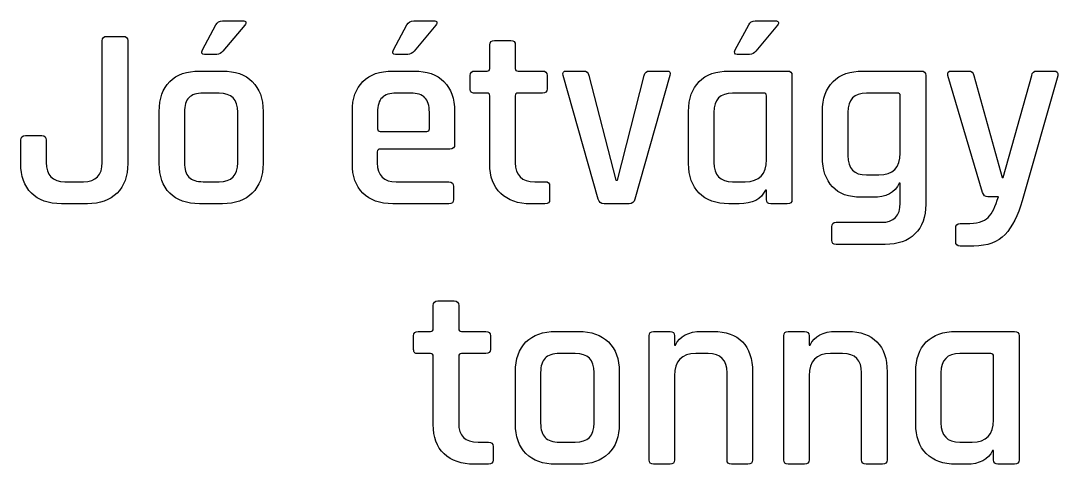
# Model space of a CAD drawing. Extents: x 23 to 195, y 64 to 143.
# Drawn here: x 22.58 to 40.86, y 89.16 to 96.97 of the extents above; entities that cross this region are included whole.
import ezdxf

# ---------------------------------------------------------------- set-up
doc = ezdxf.new("R2010")
doc.units = 0
doc.layers.add('Layer_1', color=7, linetype='CONTINUOUS')

msp = doc.modelspace()

# ---------------------------------------------------------------- linework, layer by layer
at = {"layer": 'Layer_1', "color": 7}
for points in [[(25.777038, 96.453967), (26.01093, 96.894234)], [(26.130169, 96.967611), (26.487886, 96.967611)], [(26.524575, 96.889648), (26.139341, 96.431036)], [(29.142962, 96.453967), (29.38144, 96.894234)], [(29.500678, 96.967611), (29.853809, 96.967611)], [(29.890498, 96.889648), (29.505265, 96.431036)], [(35.164773, 96.453967), (35.40325, 96.894234)], [(35.517903, 96.967611), (35.87562, 96.967611)], [(35.912309, 96.889648), (35.527075, 96.431036)], [(24.011421, 94.472696), (24.011421, 96.61441)], [(24.093971, 96.692374), (24.382896, 96.692374)], [(24.46086, 96.618996), (24.46086, 94.454352)], [(30.839999, 96.128283), (30.839999, 96.541033)], [(30.922549, 96.618996), (31.211474, 96.618996)], [(31.289438, 96.541033), (31.289438, 96.128283)], [(26.029275, 96.376003), (25.813727, 96.376003)], [(29.395198, 96.376003), (29.179651, 96.376003)], [(35.417009, 96.376003), (35.201462, 96.376003)], [(25.726591, 96.082492), (26.130169, 96.082492)], [(29.129203, 96.082492), (29.505265, 96.082492)], [(30.496041, 95.76598), (30.496041, 96.004458)], [(30.574005, 96.082421), (30.794138, 96.082421)], [(31.339885, 96.082421), (31.766394, 96.082421)], [(31.848944, 96.004458), (31.848944, 95.76598)], [(32.752302, 93.826019), (32.133177, 96.004422)], [(32.18821, 96.082386), (32.49548, 96.082386)], [(32.582616, 96.004422), (33.059571, 94.160806), (33.091674, 94.160806), (33.559457, 96.004422)], [(34.013482, 96.004422), (33.394357, 93.826019)], [(33.655766, 96.082386), (33.958449, 96.082386)], [(35.054706, 96.082492), (36.081995, 96.082492)], [(36.164545, 96.004528), (36.164545, 93.821539)], [(37.411861, 96.082492), (38.43915, 96.082492)], [(38.5217, 96.004528), (38.5217, 93.734403)], [(39.521543, 93.945329), (38.91159, 96.004493)], [(38.97121, 96.082457), (39.278479, 96.082457)], [(39.370201, 96.004493), (39.870087, 94.206737), (39.888432, 94.206737), (40.388318, 96.004493)], [(40.846929, 95.999907), (40.218632, 93.793987)], [(40.48004, 96.082457), (40.773551, 96.082457)], [(26.07055, 95.692673), (25.790797, 95.692673)], [(29.445645, 95.692673), (29.193409, 95.692673)], [(30.794138, 95.692602), (30.574005, 95.692602)], [(30.839999, 94.44518), (30.839999, 95.646741)], [(31.289438, 95.646741), (31.289438, 94.46811)], [(31.766394, 95.692602), (31.339885, 95.692602)], [(35.664659, 95.692673), (35.118912, 95.692673)], [(35.715106, 94.523214), (35.715106, 95.646811)], [(38.021814, 95.692673), (37.476067, 95.692673)], [(38.072261, 94.637867), (38.072261, 95.646811)], [(25.015744, 94.454423), (25.015744, 95.371645)], [(25.460597, 95.357886), (25.460597, 94.468181)], [(26.40075, 94.468181), (26.40075, 95.357886)], [(26.845602, 95.371645), (26.845602, 94.454423)], [(28.418356, 94.454423), (28.418356, 95.371645)], [(28.863209, 95.357886), (28.863209, 95.064375)], [(29.775845, 95.064375), (29.775845, 95.357886)], [(30.220698, 95.371645), (30.220698, 94.789209)], [(34.343859, 94.454423), (34.343859, 95.371645)], [(34.788712, 95.3533), (34.788712, 94.472767)], [(36.701014, 94.569075), (36.701014, 95.371645)], [(37.150453, 95.3533), (37.150453, 94.592006)], [(22.658518, 94.945066), (22.947443, 94.945066)], [(28.90907, 95.018514), (29.729984, 95.018514)], [(22.575968, 94.454352), (22.575968, 94.867102)], [(23.025407, 94.867102), (23.025407, 94.472696)], [(30.138148, 94.706659), (28.90907, 94.706659)], [(28.858623, 94.660798), (28.858623, 94.463595)], [(37.476067, 94.252634), (37.6962, 94.252634)], [(23.355607, 94.133324), (23.681221, 94.133324)], [(25.790797, 94.133395), (26.07055, 94.133395)], [(29.193409, 94.128809), (30.119803, 94.128809)], [(30.202353, 94.046259), (30.202353, 93.816953)], [(31.633397, 94.133324), (31.812255, 94.133324)], [(31.894805, 94.05536), (31.894805, 93.816883)], [(35.118912, 94.133395), (35.339045, 94.133395)], [(35.715106, 93.821539), (35.715106, 93.986639), (35.696762, 93.986639)], [(38.072261, 93.757334), (38.072261, 94.105878), (38.053917, 94.105878)], [(37.59072, 93.858228), (37.384345, 93.858228)], [(39.801296, 93.867365), (39.617851, 93.867365)], [(23.750013, 93.743505), (23.291402, 93.743505)], [(26.130169, 93.743575), (25.726591, 93.743575)], [(30.119803, 93.743575), (29.129203, 93.743575)], [(31.812255, 93.743505), (31.564605, 93.743505)], [(33.293463, 93.743469), (32.853196, 93.743469)], [(35.233564, 93.743575), (35.054706, 93.743575)], [(36.081995, 93.743575), (35.79307, 93.743575)], [(36.944078, 93.417961), (37.737475, 93.417961)], [(36.866114, 93.10152), (36.866114, 93.339998)], [(39.049173, 93.078554), (39.049173, 93.312446)], [(39.127137, 93.394996), (39.232618, 93.394996)], [(37.806267, 93.028142), (36.944078, 93.028142)], [(39.370201, 93.00059), (39.127137, 93.00059)], [(29.842485, 91.542171), (29.842485, 91.954921)], [(29.925035, 92.032885), (30.21396, 92.032885)], [(30.291924, 91.954921), (30.291924, 91.542171)], [(29.498527, 91.179869), (29.498527, 91.418346)], [(29.57649, 91.49631), (29.796624, 91.49631)], [(30.342371, 91.49631), (30.768879, 91.49631)], [(30.851429, 91.418346), (30.851429, 91.179869)], [(32.002543, 91.49631), (32.406121, 91.49631)], [(33.648781, 89.235393), (33.648781, 91.418382)], [(33.726745, 91.496346), (34.01567, 91.496346)], [(34.093633, 91.418382), (34.093633, 91.253282), (34.111978, 91.253282)], [(34.575175, 91.496346), (34.776964, 91.496346)], [(36.019871, 89.235393), (36.019871, 91.418382)], [(36.097835, 91.496346), (36.38676, 91.496346)], [(36.464723, 91.418382), (36.464723, 91.253282), (36.483068, 91.253282)], [(36.946265, 91.496346), (37.148054, 91.496346)], [(39.056017, 91.49631), (40.083306, 91.49631)], [(40.165856, 91.418346), (40.165856, 89.235358)], [(29.796624, 91.106491), (29.57649, 91.106491)], [(29.842485, 89.859069), (29.842485, 91.06063)], [(30.291924, 91.06063), (30.291924, 89.881999)], [(30.768879, 91.106491), (30.342371, 91.106491)], [(32.346502, 91.106491), (32.066749, 91.106491)], [(34.685242, 91.106526), (34.469695, 91.106526)], [(37.056332, 91.106526), (36.840785, 91.106526)], [(39.66597, 91.106491), (39.120223, 91.106491)], [(39.716417, 89.937033), (39.716417, 91.06063)], [(31.291696, 89.868241), (31.291696, 90.785463)], [(31.736549, 90.771705), (31.736549, 89.881999)], [(32.676702, 89.881999), (32.676702, 90.771705)], [(33.121554, 90.785463), (33.121554, 89.868241)], [(34.093633, 90.716707), (34.093633, 89.235393)], [(35.020028, 89.235393), (35.020028, 90.767154)], [(35.469467, 90.785498), (35.469467, 89.235393)], [(36.464723, 90.716707), (36.464723, 89.235393)], [(37.391118, 89.235393), (37.391118, 90.767154)], [(37.840557, 90.785498), (37.840557, 89.235393)], [(38.34517, 89.868241), (38.34517, 90.785463)], [(38.790023, 90.767119), (38.790023, 89.886585)], [(30.635882, 89.547213), (30.81474, 89.547213)], [(30.89729, 89.469249), (30.89729, 89.230771)], [(32.066749, 89.547213), (32.346502, 89.547213)], [(39.120223, 89.547213), (39.340356, 89.547213)], [(39.716417, 89.235358), (39.716417, 89.400458), (39.698073, 89.400458)], [(30.81474, 89.157394), (30.56709, 89.157394)], [(32.406121, 89.157394), (32.002543, 89.157394)], [(34.01567, 89.157429), (33.726745, 89.157429)], [(35.386917, 89.157429), (35.097992, 89.157429)], [(36.38676, 89.157429), (36.097835, 89.157429)], [(37.758007, 89.157429), (37.469082, 89.157429)], [(39.234876, 89.157394), (39.056017, 89.157394)], [(40.083306, 89.157394), (39.794381, 89.157394)]]:
    msp.add_lwpolyline(points, dxfattribs=at)
for points in [[(26.01093, 96.894234), (26.038447, 96.942917), (26.078311, 96.967611), (26.130169, 96.967611)], [(26.487886, 96.967611), (26.515402, 96.967611), (26.533041, 96.960556), (26.540802, 96.946798)], [(26.540802, 96.946798), (26.548211, 96.933039), (26.542919, 96.913989), (26.524575, 96.889648)], [(29.38144, 96.894234), (29.405781, 96.942917), (29.445645, 96.967611), (29.500678, 96.967611)], [(29.853809, 96.967611), (29.881326, 96.967611), (29.898965, 96.960556), (29.906726, 96.946798)], [(29.906726, 96.946798), (29.914134, 96.933039), (29.908842, 96.913989), (29.890498, 96.889648)], [(35.40325, 96.894234), (35.424417, 96.942917), (35.46287, 96.967611), (35.517903, 96.967611)], [(35.87562, 96.967611), (35.899962, 96.967611), (35.916189, 96.960556), (35.923598, 96.946798)], [(35.923598, 96.946798), (35.931359, 96.933039), (35.927478, 96.913989), (35.912309, 96.889648)], [(24.011421, 96.61441), (24.011421, 96.666269), (24.038938, 96.692374), (24.093971, 96.692374)], [(24.382896, 96.692374), (24.434754, 96.692374), (24.46086, 96.668033), (24.46086, 96.618996)], [(30.839999, 96.541033), (30.839999, 96.592891), (30.867516, 96.618996), (30.922549, 96.618996)], [(31.211474, 96.618996), (31.263333, 96.618996), (31.289438, 96.592891), (31.289438, 96.541033)], [(25.813727, 96.376003), (25.761869, 96.376003), (25.749522, 96.401756), (25.777038, 96.453967)], [(26.139341, 96.431036), (26.10865, 96.394348), (26.071961, 96.376003), (26.029275, 96.376003)], [(29.179651, 96.376003), (29.127792, 96.376003), (29.115445, 96.401756), (29.142962, 96.453967)], [(29.505265, 96.431036), (29.477748, 96.394348), (29.441059, 96.376003), (29.395198, 96.376003)], [(35.201462, 96.376003), (35.152425, 96.376003), (35.140078, 96.401756), (35.164773, 96.453967)], [(35.527075, 96.431036), (35.499559, 96.394348), (35.46287, 96.376003), (35.417009, 96.376003)], [(25.201305, 95.896578), (25.32513, 96.020403), (25.500108, 96.082492), (25.726591, 96.082492)], [(26.130169, 96.082492), (26.353125, 96.082492), (26.528102, 96.020403), (26.655102, 95.896578)], [(28.603917, 95.896578), (28.728095, 96.020403), (28.903073, 96.082492), (29.129203, 96.082492)], [(29.505265, 96.082492), (29.731395, 96.082492), (29.907431, 96.020403), (30.032667, 95.896578)], [(30.496041, 96.004458), (30.496041, 96.056316), (30.522147, 96.082421), (30.574005, 96.082421)], [(30.794138, 96.082421), (30.824477, 96.082421), (30.839999, 96.097591), (30.839999, 96.128283)], [(31.289438, 96.128283), (31.289438, 96.097591), (31.306019, 96.082421), (31.339885, 96.082421)], [(31.766394, 96.082421), (31.821427, 96.082421), (31.848944, 96.056316), (31.848944, 96.004458)], [(32.133177, 96.004422), (32.121182, 96.056281), (32.139174, 96.082386), (32.18821, 96.082386)], [(32.49548, 96.082386), (32.544516, 96.082386), (32.573443, 96.056281), (32.582616, 96.004422)], [(33.559457, 96.004422), (33.571805, 96.056281), (33.603907, 96.082386), (33.655766, 96.082386)], [(33.958449, 96.082386), (34.013482, 96.082386), (34.031827, 96.056281), (34.013482, 96.004422)], [(34.52942, 95.896578), (34.653245, 96.020403), (34.828223, 96.082492), (35.054706, 96.082492)], [(36.081995, 96.082492), (36.137028, 96.082492), (36.164545, 96.056386), (36.164545, 96.004528)], [(36.889045, 95.896578), (37.014281, 96.020403), (37.188553, 96.082492), (37.411861, 96.082492)], [(38.43915, 96.082492), (38.494183, 96.082492), (38.5217, 96.056386), (38.5217, 96.004528)], [(38.91159, 96.004493), (38.899243, 96.056351), (38.918998, 96.082457), (38.97121, 96.082457)], [(39.278479, 96.082457), (39.327162, 96.082457), (39.357854, 96.056351), (39.370201, 96.004493)], [(40.388318, 96.004493), (40.39749, 96.056351), (40.428182, 96.082457), (40.48004, 96.082457)], [(40.773551, 96.082457), (40.83176, 96.082457), (40.856101, 96.05494), (40.846929, 95.999907)], [(25.015744, 95.371645), (25.015744, 95.597775), (25.07748, 95.772753), (25.201305, 95.896578)], [(26.655102, 95.896578), (26.782102, 95.772753), (26.845602, 95.597775), (26.845602, 95.371645)], [(28.418356, 95.371645), (28.418356, 95.597775), (28.480092, 95.772753), (28.603917, 95.896578)], [(30.032667, 95.896578), (30.157903, 95.772753), (30.220698, 95.597775), (30.220698, 95.371645)], [(34.343859, 95.371645), (34.343859, 95.597775), (34.405595, 95.772753), (34.52942, 95.896578)], [(36.701014, 95.371645), (36.701014, 95.597775), (36.763808, 95.772753), (36.889045, 95.896578)], [(25.538561, 95.612239), (25.48635, 95.55897), (25.460597, 95.47395), (25.460597, 95.357886)], [(25.790797, 95.692673), (25.67438, 95.692673), (25.590419, 95.665861), (25.538561, 95.612239)], [(26.40075, 95.357886), (26.40075, 95.580842), (26.290683, 95.692673), (26.07055, 95.692673)], [(28.941173, 95.612239), (28.889315, 95.55897), (28.863209, 95.47395), (28.863209, 95.357886)], [(29.193409, 95.692673), (29.077345, 95.692673), (28.993384, 95.665861), (28.941173, 95.612239)], [(29.697881, 95.612239), (29.646023, 95.665861), (29.561709, 95.692673), (29.445645, 95.692673)], [(29.775845, 95.357886), (29.775845, 95.47395), (29.750092, 95.55897), (29.697881, 95.612239)], [(30.511916, 95.708477), (30.501333, 95.719413), (30.496041, 95.738463), (30.496041, 95.76598)], [(30.574005, 95.692602), (30.543313, 95.692602), (30.522499, 95.697894), (30.511916, 95.708477)], [(30.839999, 95.646741), (30.839999, 95.677433), (30.824477, 95.692602), (30.794138, 95.692602)], [(31.339885, 95.692602), (31.306019, 95.692602), (31.289438, 95.677433), (31.289438, 95.646741)], [(31.848944, 95.76598), (31.848944, 95.716944), (31.821427, 95.692602), (31.766394, 95.692602)], [(35.118912, 95.692673), (34.898778, 95.692673), (34.788712, 95.579431), (34.788712, 95.3533)], [(35.715106, 95.646811), (35.715106, 95.67715), (35.698173, 95.692673), (35.664659, 95.692673)], [(37.476067, 95.692673), (37.258756, 95.692673), (37.150453, 95.579431), (37.150453, 95.3533)], [(38.072261, 95.646811), (38.072261, 95.67715), (38.055328, 95.692673), (38.021814, 95.692673)], [(28.863209, 95.064375), (28.863209, 95.033684), (28.878378, 95.018514), (28.90907, 95.018514)], [(29.729984, 95.018514), (29.760676, 95.018514), (29.775845, 95.033684), (29.775845, 95.064375)], [(22.575968, 94.867102), (22.575968, 94.91896), (22.603485, 94.945066), (22.658518, 94.945066)], [(22.947443, 94.945066), (22.999302, 94.945066), (23.025407, 94.91896), (23.025407, 94.867102)], [(28.90907, 94.706659), (28.875556, 94.706659), (28.858623, 94.691136), (28.858623, 94.660798)], [(30.220698, 94.789209), (30.220698, 94.734175), (30.193181, 94.706659), (30.138148, 94.706659)], [(35.339045, 94.133395), (35.58987, 94.133395), (35.715106, 94.263217), (35.715106, 94.523214)], [(36.877403, 94.043789), (36.759928, 94.167614), (36.701014, 94.342945), (36.701014, 94.569075)], [(37.150453, 94.592006), (37.150453, 94.365875), (37.258756, 94.252634), (37.476067, 94.252634)], [(37.6962, 94.252634), (37.947025, 94.252634), (38.072261, 94.381045), (38.072261, 94.637867)], [(22.763999, 93.931535), (22.638763, 94.056771), (22.575968, 94.231044), (22.575968, 94.454352)], [(23.025407, 94.472696), (23.025407, 94.246213), (23.135474, 94.133324), (23.355607, 94.133324)], [(23.681221, 94.133324), (23.901354, 94.133324), (24.011421, 94.246213), (24.011421, 94.472696)], [(24.46086, 94.454352), (24.46086, 94.231044), (24.398065, 94.056771), (24.272829, 93.931535)], [(25.201305, 93.931606), (25.07748, 94.056842), (25.015744, 94.231114), (25.015744, 94.454423)], [(25.460597, 94.468181), (25.460597, 94.351764), (25.48635, 94.267098), (25.538561, 94.213475)], [(26.07055, 94.133395), (26.290683, 94.133395), (26.40075, 94.244873), (26.40075, 94.468181)], [(26.845602, 94.454423), (26.845602, 94.231114), (26.782102, 94.056842), (26.655102, 93.931606)], [(28.603917, 93.931606), (28.480092, 94.056842), (28.418356, 94.231114), (28.418356, 94.454423)], [(28.858623, 94.463595), (28.858623, 94.240286), (28.970453, 94.128809), (29.193409, 94.128809)], [(31.032616, 93.926949), (30.904205, 94.049363), (30.839999, 94.222224), (30.839999, 94.44518)], [(31.289438, 94.46811), (31.289438, 94.244802), (31.404091, 94.133324), (31.633397, 94.133324)], [(34.52942, 93.931606), (34.405595, 94.056842), (34.343859, 94.231114), (34.343859, 94.454423)], [(34.788712, 94.472767), (34.788712, 94.246284), (34.898778, 94.133395), (35.118912, 94.133395)], [(25.538561, 94.213475), (25.590419, 94.160206), (25.67438, 94.133395), (25.790797, 94.133395)], [(30.119803, 94.128809), (30.174837, 94.128809), (30.202353, 94.101292), (30.202353, 94.046259)], [(31.812255, 94.133324), (31.867288, 94.133324), (31.894805, 94.107219), (31.894805, 94.05536)], [(35.696762, 93.986639), (35.623384, 93.824361), (35.468867, 93.743575), (35.233564, 93.743575)], [(37.384345, 93.858228), (37.164211, 93.858228), (36.995231, 93.919964), (36.877403, 94.043789)], [(38.053917, 94.105878), (37.977364, 93.940778), (37.822847, 93.858228), (37.59072, 93.858228)], [(23.291402, 93.743505), (23.064918, 93.743505), (22.889235, 93.806299), (22.763999, 93.931535)], [(24.272829, 93.931535), (24.14724, 93.806299), (23.972968, 93.743505), (23.750013, 93.743505)], [(25.726591, 93.743575), (25.500108, 93.743575), (25.32513, 93.80637), (25.201305, 93.931606)], [(26.655102, 93.931606), (26.528102, 93.80637), (26.353125, 93.743575), (26.130169, 93.743575)], [(29.129203, 93.743575), (28.903073, 93.743575), (28.728095, 93.80637), (28.603917, 93.931606)], [(30.202353, 93.816953), (30.202353, 93.767917), (30.174837, 93.743575), (30.119803, 93.743575)], [(31.564605, 93.743505), (31.338122, 93.743505), (31.161027, 93.804535), (31.032616, 93.926949)], [(31.894805, 93.816883), (31.894805, 93.767846), (31.867288, 93.743505), (31.812255, 93.743505)], [(32.853196, 93.743469), (32.798163, 93.743469), (32.764649, 93.770986), (32.752302, 93.826019)], [(33.394357, 93.826019), (33.38201, 93.770986), (33.348496, 93.743469), (33.293463, 93.743469)], [(35.054706, 93.743575), (34.828223, 93.743575), (34.653245, 93.80637), (34.52942, 93.931606)], [(35.79307, 93.743575), (35.740859, 93.743575), (35.715106, 93.769681), (35.715106, 93.821539)], [(36.164545, 93.821539), (36.164545, 93.769681), (36.137028, 93.743575), (36.081995, 93.743575)], [(39.617851, 93.867365), (39.57199, 93.867365), (39.539887, 93.893118), (39.521543, 93.945329)], [(39.619968, 93.505062), (39.691935, 93.57844), (39.75226, 93.69909), (39.801296, 93.867365)], [(40.218632, 93.793987), (40.148429, 93.537165), (40.048946, 93.340668), (39.920535, 93.204848)], [(37.737475, 93.417961), (37.960783, 93.417961), (38.072261, 93.531203), (38.072261, 93.757334)], [(38.5217, 93.734403), (38.5217, 93.511095), (38.4582, 93.337528), (38.3312, 93.213703)], [(36.866114, 93.339998), (36.866114, 93.391856), (36.891867, 93.417961), (36.944078, 93.417961)], [(39.232618, 93.394996), (39.418885, 93.394996), (39.548354, 93.431684), (39.619968, 93.505062)], [(39.049173, 93.312446), (39.049173, 93.367479), (39.075279, 93.394996), (39.127137, 93.394996)], [(36.944078, 93.028142), (36.891867, 93.028142), (36.866114, 93.052484), (36.866114, 93.10152)], [(38.3312, 93.213703), (38.204553, 93.089878), (38.029222, 93.028142), (37.806267, 93.028142)], [(39.127137, 93.00059), (39.075279, 93.00059), (39.049173, 93.026696), (39.049173, 93.078554)], [(39.920535, 93.204848), (39.792123, 93.068676), (39.608679, 93.00059), (39.370201, 93.00059)], [(29.842485, 91.954921), (29.842485, 92.00678), (29.870002, 92.032885), (29.925035, 92.032885)], [(30.21396, 92.032885), (30.265818, 92.032885), (30.291924, 92.00678), (30.291924, 91.954921)], [(29.498527, 91.418346), (29.498527, 91.470205), (29.524632, 91.49631), (29.57649, 91.49631)], [(29.796624, 91.49631), (29.826963, 91.49631), (29.842485, 91.51148), (29.842485, 91.542171)], [(30.291924, 91.542171), (30.291924, 91.51148), (30.308504, 91.49631), (30.342371, 91.49631)], [(30.768879, 91.49631), (30.823913, 91.49631), (30.851429, 91.470205), (30.851429, 91.418346)], [(31.477257, 91.310749), (31.601082, 91.434574), (31.77606, 91.49631), (32.002543, 91.49631)], [(32.406121, 91.49631), (32.629077, 91.49631), (32.804054, 91.434574), (32.931054, 91.310749)], [(33.648781, 91.418382), (33.648781, 91.47024), (33.674886, 91.496346), (33.726745, 91.496346)], [(34.01567, 91.496346), (34.067528, 91.496346), (34.093633, 91.47024), (34.093633, 91.418382)], [(34.111978, 91.253282), (34.185356, 91.415207), (34.33952, 91.496346), (34.575175, 91.496346)], [(34.776964, 91.496346), (35.000272, 91.496346), (35.17137, 91.435315), (35.290608, 91.312901)], [(36.019871, 91.418382), (36.019871, 91.47024), (36.045976, 91.496346), (36.097835, 91.496346)], [(36.38676, 91.496346), (36.438618, 91.496346), (36.464723, 91.47024), (36.464723, 91.418382)], [(36.483068, 91.253282), (36.556446, 91.415207), (36.71061, 91.496346), (36.946265, 91.496346)], [(37.148054, 91.496346), (37.371362, 91.496346), (37.54246, 91.435315), (37.661698, 91.312901)], [(38.530731, 91.310749), (38.654556, 91.434574), (38.829534, 91.49631), (39.056017, 91.49631)], [(40.083306, 91.49631), (40.13834, 91.49631), (40.165856, 91.470205), (40.165856, 91.418346)], [(31.291696, 90.785463), (31.291696, 91.011594), (31.353432, 91.186571), (31.477257, 91.310749)], [(32.931054, 91.310749), (33.058054, 91.186571), (33.121554, 91.011594), (33.121554, 90.785463)], [(35.290608, 91.312901), (35.409847, 91.190487), (35.469467, 91.014804), (35.469467, 90.785498)], [(37.661698, 91.312901), (37.780937, 91.190487), (37.840557, 91.014804), (37.840557, 90.785498)], [(38.34517, 90.785463), (38.34517, 91.011594), (38.406906, 91.186571), (38.530731, 91.310749)], [(29.514402, 91.122366), (29.503818, 91.133302), (29.498527, 91.152352), (29.498527, 91.179869)], [(29.57649, 91.106491), (29.545799, 91.106491), (29.524985, 91.111783), (29.514402, 91.122366)], [(29.842485, 91.06063), (29.842485, 91.091321), (29.826963, 91.106491), (29.796624, 91.106491)], [(30.342371, 91.106491), (30.308504, 91.106491), (30.291924, 91.091321), (30.291924, 91.06063)], [(30.851429, 91.179869), (30.851429, 91.130833), (30.823913, 91.106491), (30.768879, 91.106491)], [(32.066749, 91.106491), (31.950332, 91.106491), (31.866371, 91.07968), (31.814513, 91.026058)], [(32.676702, 90.771705), (32.676702, 90.995013), (32.566635, 91.106491), (32.346502, 91.106491)], [(34.469695, 91.106526), (34.21887, 91.106526), (34.093633, 90.976704), (34.093633, 90.716707)], [(35.020028, 90.767154), (35.020028, 90.993284), (34.90855, 91.106526), (34.685242, 91.106526)], [(36.840785, 91.106526), (36.58996, 91.106526), (36.464723, 90.976704), (36.464723, 90.716707)], [(37.391118, 90.767154), (37.391118, 90.993284), (37.27964, 91.106526), (37.056332, 91.106526)], [(39.120223, 91.106491), (38.90009, 91.106491), (38.790023, 90.993249), (38.790023, 90.767119)], [(39.716417, 91.06063), (39.716417, 91.090969), (39.699484, 91.106491), (39.66597, 91.106491)], [(31.814513, 91.026058), (31.762302, 90.972788), (31.736549, 90.887769), (31.736549, 90.771705)], [(30.035102, 89.340838), (29.90669, 89.463252), (29.842485, 89.636113), (29.842485, 89.859069)], [(30.291924, 89.881999), (30.291924, 89.658691), (30.406577, 89.547213), (30.635882, 89.547213)], [(31.477257, 89.345424), (31.353432, 89.47066), (31.291696, 89.644933), (31.291696, 89.868241)], [(31.736549, 89.881999), (31.736549, 89.765935), (31.762302, 89.680916), (31.814513, 89.627646)], [(32.346502, 89.547213), (32.566635, 89.547213), (32.676702, 89.658691), (32.676702, 89.881999)], [(33.121554, 89.868241), (33.121554, 89.644933), (33.058054, 89.47066), (32.931054, 89.345424)], [(38.530731, 89.345424), (38.406906, 89.47066), (38.34517, 89.644933), (38.34517, 89.868241)], [(38.790023, 89.886585), (38.790023, 89.660102), (38.90009, 89.547213), (39.120223, 89.547213)], [(39.340356, 89.547213), (39.591181, 89.547213), (39.716417, 89.677035), (39.716417, 89.937033)], [(31.814513, 89.627646), (31.866371, 89.574024), (31.950332, 89.547213), (32.066749, 89.547213)], [(30.81474, 89.547213), (30.869774, 89.547213), (30.89729, 89.521108), (30.89729, 89.469249)], [(39.698073, 89.400458), (39.624695, 89.238533), (39.470178, 89.157394), (39.234876, 89.157394)], [(30.56709, 89.157394), (30.340607, 89.157394), (30.163513, 89.218424), (30.035102, 89.340838)], [(30.89729, 89.230771), (30.89729, 89.181735), (30.869774, 89.157394), (30.81474, 89.157394)], [(32.002543, 89.157394), (31.77606, 89.157394), (31.601082, 89.220188), (31.477257, 89.345424)], [(32.931054, 89.345424), (32.804054, 89.220188), (32.629077, 89.157394), (32.406121, 89.157394)], [(33.726745, 89.157429), (33.674886, 89.157429), (33.648781, 89.183534), (33.648781, 89.235393)], [(34.093633, 89.235393), (34.093633, 89.183534), (34.067528, 89.157429), (34.01567, 89.157429)], [(35.097992, 89.157429), (35.045781, 89.157429), (35.020028, 89.183534), (35.020028, 89.235393)], [(35.469467, 89.235393), (35.469467, 89.183534), (35.44195, 89.157429), (35.386917, 89.157429)], [(36.097835, 89.157429), (36.045976, 89.157429), (36.019871, 89.183534), (36.019871, 89.235393)], [(36.464723, 89.235393), (36.464723, 89.183534), (36.438618, 89.157429), (36.38676, 89.157429)], [(37.469082, 89.157429), (37.416871, 89.157429), (37.391118, 89.183534), (37.391118, 89.235393)], [(37.840557, 89.235393), (37.840557, 89.183534), (37.81304, 89.157429), (37.758007, 89.157429)], [(39.056017, 89.157394), (38.829534, 89.157394), (38.654556, 89.220188), (38.530731, 89.345424)], [(39.794381, 89.157394), (39.74217, 89.157394), (39.716417, 89.183499), (39.716417, 89.235358)], [(40.165856, 89.235358), (40.165856, 89.183499), (40.13834, 89.157394), (40.083306, 89.157394)]]:
    msp.add_open_spline(points, degree=3, dxfattribs=at)

doc.saveas('drawing.dxf')
